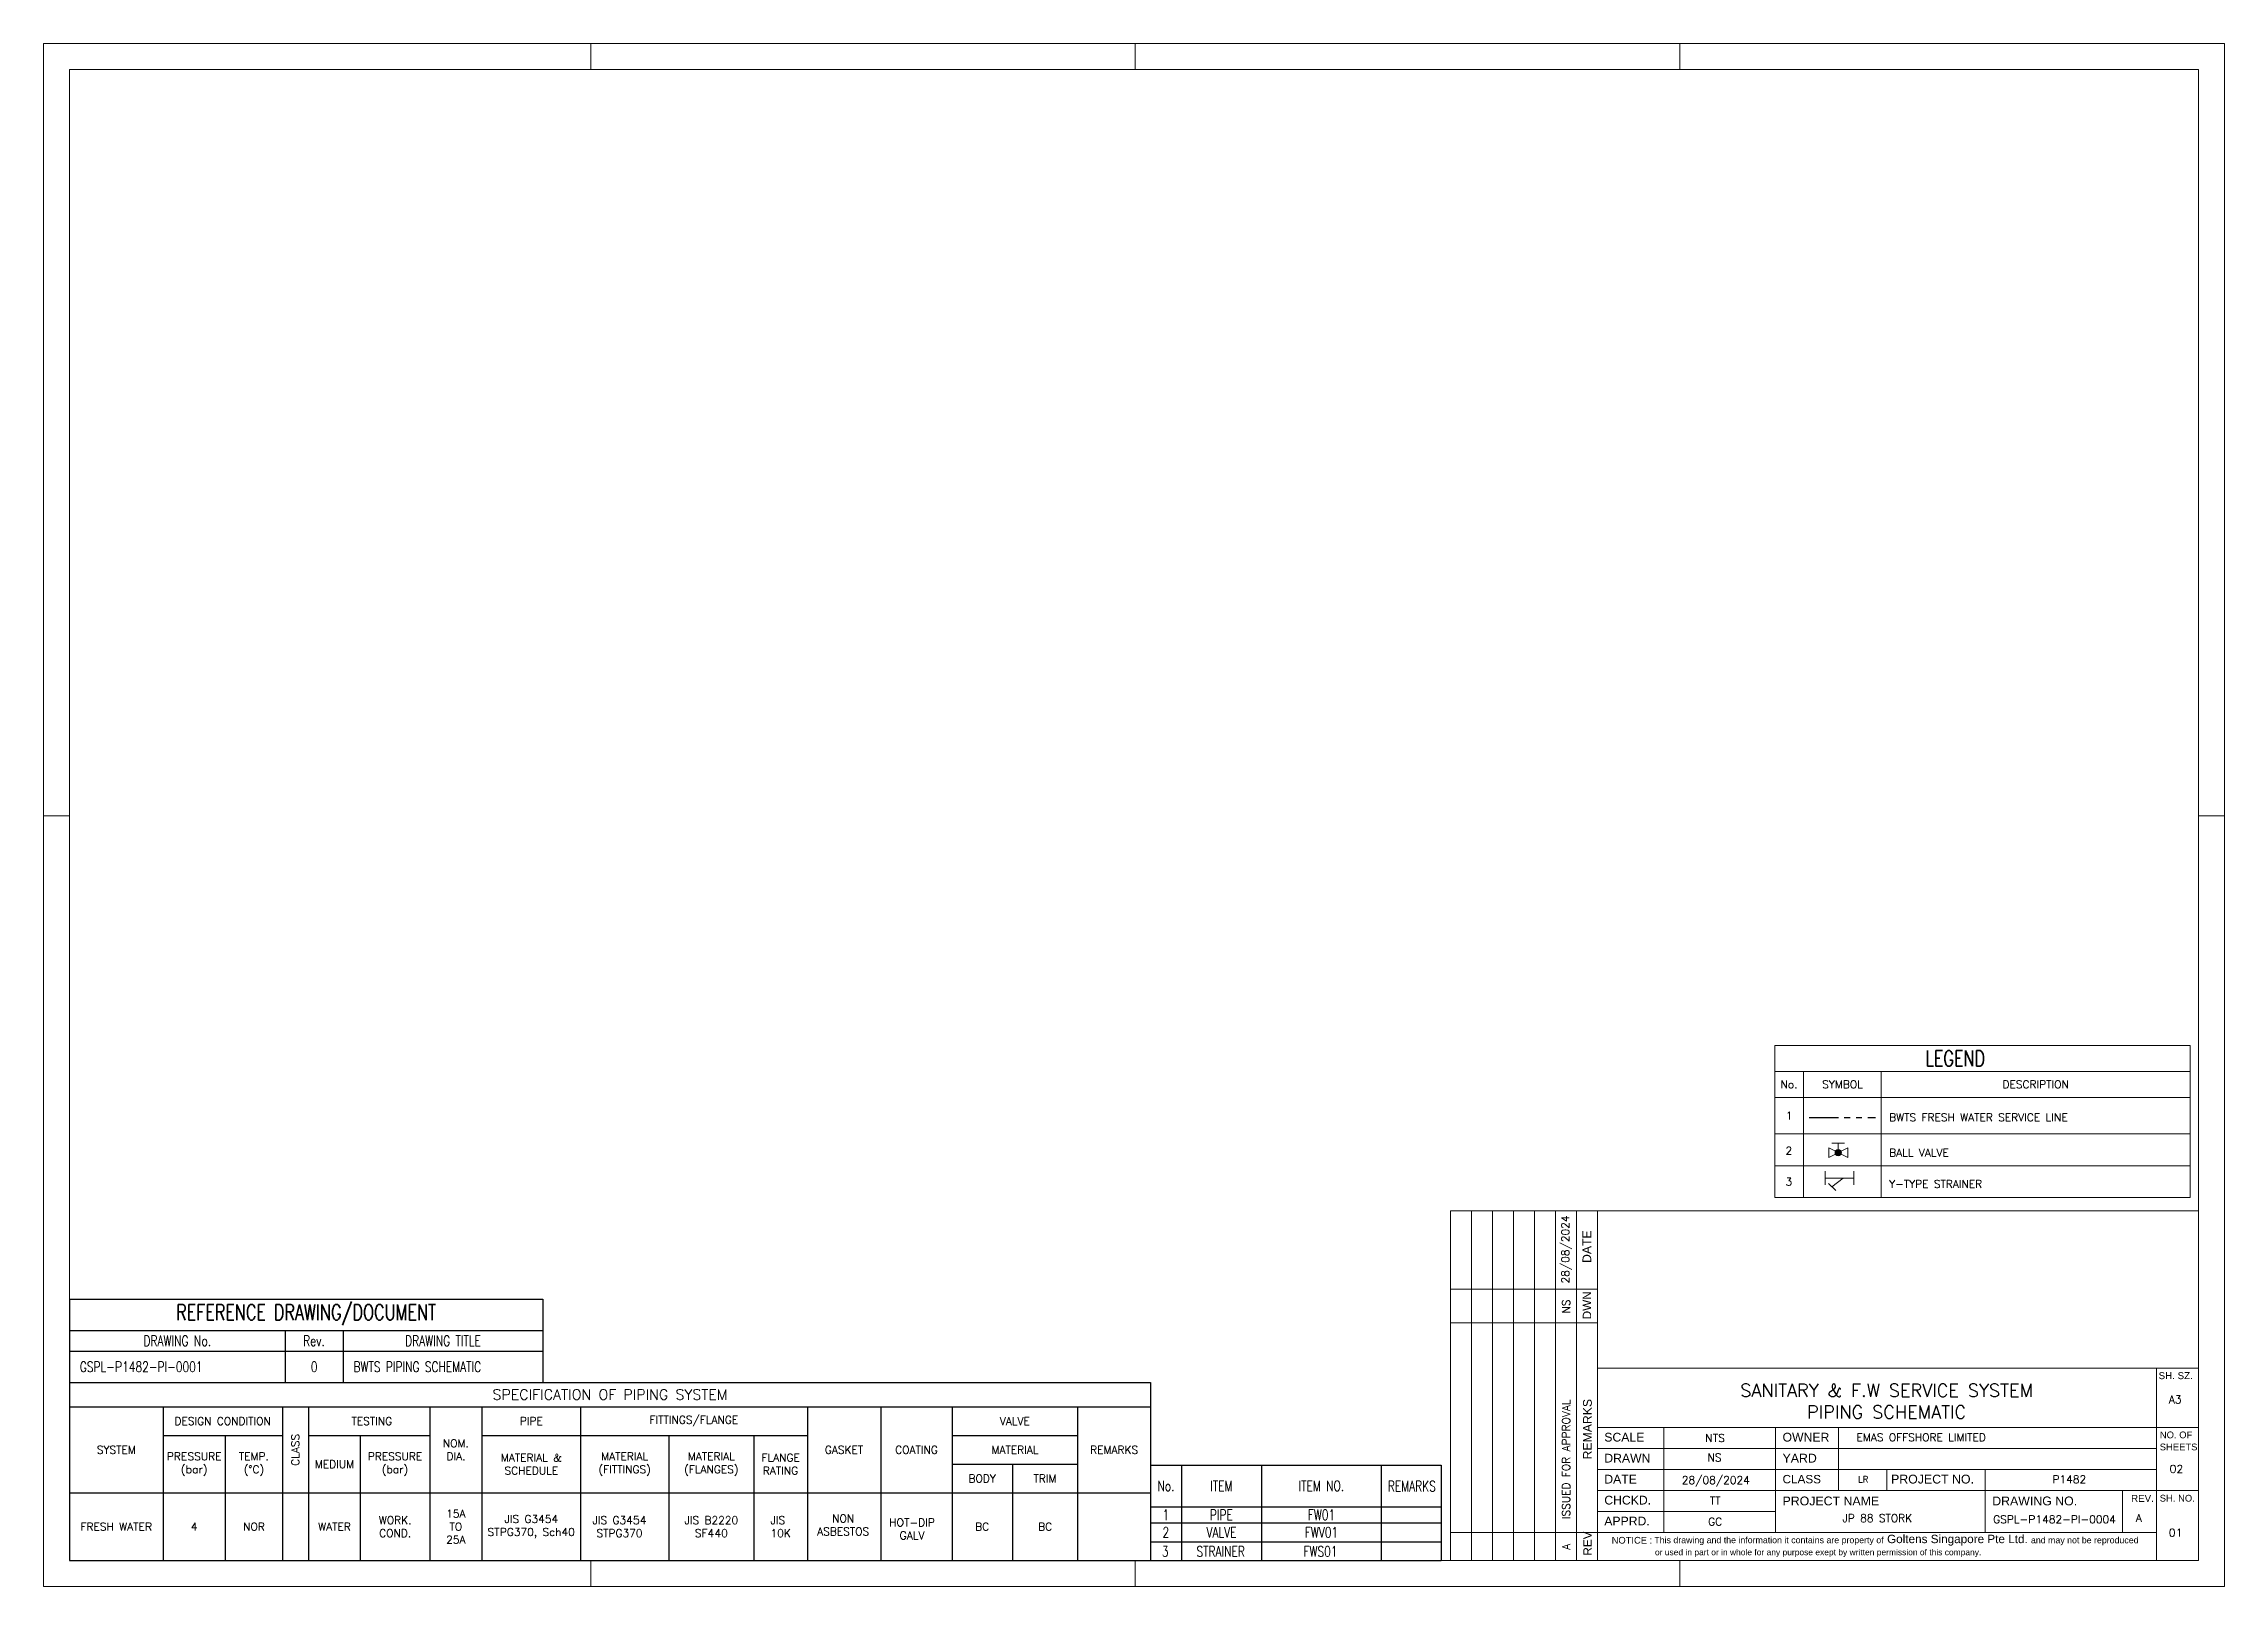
# Model space of a CAD drawing. Extents: x 475189 to 476029, y 1007718 to 1008015.
# Drawn here: x 475188.8 to 475608.8, y 1007718.3 to 1008015.3 of the extents above; entities that cross this region are included whole.
import ezdxf
from ezdxf.enums import TextEntityAlignment as Align

# ---------------------------------------------------------------- set-up
doc = ezdxf.new("R2010")
doc.units = 0
doc.header["$LTSCALE"] = 2
doc.header["$MEASUREMENT"] = 0
doc.linetypes.add('HIDDEN', pattern=[0.375, 0.25, -0.125])
doc.linetypes.add('PHANTOM', pattern=[2.5, 1.25, -0.25, 0.25, -0.25, 0.25, -0.25])
doc.layers.get('0').update_dxf_attribs({"linetype": 'CONTINUOUS', "lineweight": 0})
doc.layers.add('ballast', color=1, linetype='HIDDEN')
doc.layers.add('TEMPLATE 1', color=1, linetype='CONTINUOUS')
for name, color, linetype, lineweight in [('R.B', 6, 'CONTINUOUS', 0), ('Template', 7, 'CONTINUOUS', 0), ('TEXT', 1, 'CONTINUOUS', 0), ('VALVES', 1, 'CONTINUOUS', 15)]:
    doc.layers.add(name, color=color, linetype=linetype, lineweight=lineweight)
doc.styles.add('Annotations', font='romans.shx', dxfattribs={"width": 0.75, "height": 2})
doc.styles.add('Cadmatic Default Text', font='arial.ttf')
doc.styles.add('Headings', font='romant.shx', dxfattribs={"width": 0.75, "height": 3})
doc.styles.add('SEDS_Romans', font='romans.shx')

# ---------------------------------------------------------------- blocks, each defined once
blk = doc.blocks.new('Goltens_Isometric_A3_2_8')
at = {"layer": 'Template', "color": 7, "linetype": 'ByBlock', "lineweight": 13, "flags": 128}
for points in [[(0, 297), (420, 297)], [(0, 0), (0, 297)], [(105.38, 297), (105.38, 292.01)], [(210.25, 297), (210.25, 292.01)], [(315.12, 297), (315.12, 292.01)], [(420, 297), (420, 0)], [(4.99, 292.01), (415.01, 292.01)], [(4.99, 292.01), (4.99, 4.99)], [(415.01, 292.01), (415.01, 4.99)], [(4.99, 148.32), (0, 148.32)], [(420, 148.32), (415.01, 148.32)], [(270.96, 72.3), (299.24, 72.3)], [(270.96, 72.3), (270.96, 4.99)], [(275, 72.3), (275, 4.99)], [(279.04, 72.3), (279.04, 4.99)], [(283.08, 72.3), (283.08, 4.99)], [(287.12, 72.3), (287.12, 4.99)], [(291.16, 72.3), (291.16, 4.99)], [(295.2, 72.3), (295.2, 4.99)], [(299.24, 72.3), (415.01, 72.3)], [(299.24, 72.3), (299.24, 4.99)], [(415.01, 72.3), (415.01, 4.99)], [(270.96, 57.24), (299.24, 57.24)], [(270.96, 50.76), (299.24, 50.76)], [(299.24, 42.01), (415.01, 42.01)], [(406.93, 42.01), (406.93, 4.99)], [(299.24, 30.57), (415.01, 30.57)], [(312.02, 30.57), (312.02, 10.38)], [(333.56, 30.57), (333.56, 10.38)], [(345.68, 30.57), (345.68, 18.46)], [(299.24, 26.53), (406.93, 26.53)], [(299.24, 22.49), (406.93, 22.49)], [(355, 18.6), (355, 22.5)], [(373.95, 18.46), (373.95, 22.51)], [(299.24, 18.46), (415.01, 18.46)], [(373.95, 18.46), (373.95, 10.38)], [(400.39, 18.46), (400.39, 10.38)], [(299.24, 14.42), (333.56, 14.42)], [(299.24, 10.38), (270.96, 10.38)], [(299.24, 10.38), (406.93, 10.38)], [(415.01, 4.99), (4.99, 4.99)], [(105.38, 4.99), (105.38, 0)], [(210.25, 4.99), (210.25, 0)], [(275.01, 4.99), (299.24, 4.99)], [(299.24, 4.99), (415.01, 4.99)], [(315.12, 4.99), (315.12, 0)], [(420, 0), (0, 0)]]:
    blk.add_lwpolyline(points, dxfattribs=at)
at = {"layer": 'Template', "color": 7, "linetype": 'ByBlock', "lineweight": 13, "style": 'Cadmatic Default Text'}
for s, height, p in [('DATE', 1.683, (298.06, 62.26)), ('DWN', 1.617, (298.05, 51.41)), ('REMARKS', 1.683, (298.17, 24.45)), ('REV', 1.617, (298.16, 5.92))]:
    blk.add_text(s, height=height, rotation=90, dxfattribs=at).set_placement(p)
for s, height, p in [('SH. SZ.', 1.346, (407.34, 39.89)), ('NO. OF ', 1.3, (407.57, 28.51)), ('SHEETS', 1.3, (407.55, 26.19)), ('REV.', 1.346, (402.03, 16.27)), ('SH. NO.', 1.3, (407.55, 16.32)), ('NOTICE :', 1.292, (301.99, 8.23)), ('This drawing and the information it contains are property of', 1.213, (310.21, 8.31)), ('Goltens Singapore Pte Ltd.', 1.6154, (355.04, 8.32)), ('and may not be reproduced', 1.213, (382.75, 8.29)), ('or used in part or in whole for any purpose exept by written permission of this company.', 1.1631, (310.34, 5.99))]:
    blk.add_text(s, height=height, dxfattribs=at).set_placement(p)
for s, height, p in [('SCALE', 1.683, (300.58, 28.72)), ('OWNER', 1.683, (334.91, 28.72)), ('DRAWN', 1.683, (300.58, 24.68)), ('YARD', 1.7, (334.91, 24.68)), ('DATE', 1.683, (300.58, 20.64)), ('CLASS', 1.617, (334.91, 20.64)), ('PROJECT NO.', 1.7, (355.81, 20.65)), ('CHCKD.', 1.683, (300.58, 16.6)), ('PROJECT NAME', 1.7, (334.91, 16.44)), ('DRAWING NO.', 1.7, (375.29, 16.44)), ('APPRD.', 1.683, (300.58, 12.57))]:
    blk.add_text(s, height=height, dxfattribs=at).set_placement(p, align=Align.MIDDLE_LEFT)
blk = doc.blocks.new('CONTROL AIR LINE')
at = {"layer": 'ballast', "linetype": 'PHANTOM', "ltscale": 1.5}
blk.add_line((-4.25, 0), (4.25, 0), dxfattribs=at)
blk = doc.blocks.new('BALL VALVE_T')
blk.add_wipeout([(-3.12, 1.57), (0.01, 0), (3.14, 1.57), (3.14, -1.56), (0, 0), (-3.12, -1.56)])
at = {"layer": 'VALVES'}
h = blk.add_hatch(color=1, dxfattribs=at)
h.paths.add_polyline_path([(0.01, 0), (0.01, 1.05, -0.284079), (0.94, 0.47)])
h.paths.add_polyline_path([(-0.93, 0.47, -0.284079), (0.01, 1.05), (0.01, 0)])
h.paths.add_polyline_path([(-0.93, -0.46, -0.116434), (-1.04, 0, -0.116434), (-0.93, 0.47), (0.01, 0)])
h.paths.add_polyline_path([(0.01, 0), (0.94, -0.46, -0.618034), (-0.93, -0.46)])
h.paths.add_polyline_path([(0.94, 0.47, -0.116434), (1.05, 0, -0.116434), (0.94, -0.46), (0.01, 0)])
at = {"layer": 'TEXT', "color": 1}
blk.add_line((0.85, 0), (-0.84, 0), dxfattribs=at)
at = {"layer": 'VALVES', "color": 1}
for p, q in [((-3.12, 1.57), (-3.12, -1.56)), ((-3.12, 1.57), (3.14, -1.56)), ((-3.12, -1.56), (3.14, 1.57)), ((2.08, 3.13), (-2.07, 3.13)), ((0.01, 0), (0.01, 3.13)), ((3.14, 1.57), (3.14, -1.56))]:
    blk.add_line(p, q, dxfattribs=at)
blk.add_circle((0.01, 0), 1.05, dxfattribs=at)
blk = doc.blocks.new('ITEM')
at = {"layer": 'TEMPLATE 1', "color": 7}
for p, q in [((475407.77, 1007703.24), (475463.73, 1007703.24)), ((475407.77, 1007703.24), (475407.77, 1007684.9)), ((475413.72, 1007703.24), (475413.72, 1007684.9)), ((475429.16, 1007703.24), (475429.16, 1007684.9)), ((475452.2, 1007703.24), (475452.2, 1007684.9)), ((475463.73, 1007703.24), (475463.73, 1007684.9)), ((475407.77, 1007695.24), (475463.73, 1007695.24)), ((475407.77, 1007692.12), (475463.73, 1007692.12)), ((475407.77, 1007688.51), (475463.73, 1007688.51)), ((475407.77, 1007684.9), (475463.73, 1007684.9))]:
    blk.add_line(p, q, dxfattribs=at)
at = {"layer": 'TEXT', "color": 7, "char_height": 2, "attachment_point": 5, "style": 'Annotations'}
for s, insert, width in [('No.', (475410.74, 1007699.24), 5.9267), ('ITEM', (475421.44, 1007699.24), 15.4267), ('ITEM NO.', (475440.68, 1007699.24), 23.014), ('REMARKS', (475458.08, 1007699.2), 13.9808), ('1', (475410.74, 1007693.68), 5.9267), ('PIPE', (475421.44, 1007693.68), 15.4267), ('FW01', (475440.68, 1007693.68), 21.0332), ('2', (475410.74, 1007690.31), 5.9267), ('VALVE', (475421.44, 1007690.31), 15.4267), ('FWV01', (475440.68, 1007690.31), 21.0332), ('3', (475410.58, 1007686.63), 5.9267), ('STRAINER', (475421.28, 1007686.63), 15.4267), ('FWS01', (475440.52, 1007686.63), 21.0332)]:
    blk.add_mtext(s, dxfattribs=dict(at, insert=insert, width=width))

msp = doc.modelspace()

# ---------------------------------------------------------------- linework, layer by layer
at = {"color": 1}
for p, q in [((475531.95, 1007798.27), (475531.95, 1007795.65)), ((475531.95, 1007796.95), (475537.46, 1007796.95)), ((475532.59, 1007795.87), (475534.01, 1007794.54)), ((475535.4, 1007796.95), (475533.21, 1007795.25)), ((475537.46, 1007798.27), (475537.46, 1007795.65))]:
    msp.add_line(p, q, dxfattribs=at)
at = {"layer": 'Template', "color": 7}
for p, q in [((475522.25, 1007822.47), (475602.25, 1007822.47)), ((475522.25, 1007822.47), (475522.25, 1007793.17)), ((475602.25, 1007822.47), (475602.25, 1007793.17)), ((475522.25, 1007817.47), (475602.25, 1007817.47)), ((475527.75, 1007817.47), (475527.75, 1007793.17)), ((475542.75, 1007817.47), (475542.75, 1007793.17)), ((475522.25, 1007812.47), (475602.25, 1007812.47)), ((475522.25, 1007805.47), (475602.25, 1007805.47)), ((475522.25, 1007799.32), (475602.25, 1007799.32)), ((475522.25, 1007793.17), (475602.25, 1007793.17))]:
    msp.add_line(p, q, dxfattribs=at)
at = {"layer": 'Template', "color": 7, "linetype": 'PHANTOM', "ltscale": 1.5}
msp.add_line((475533.84, 1007801.83), (475535.06, 1007801.83), dxfattribs=at)
at = {"layer": 'Template', "ltscale": 30}
msp.add_lwpolyline([(475188.82, 1007718.34), (475608.82, 1007718.34), (475608.82, 1008015.34), (475188.82, 1008015.34)], close=True, dxfattribs=at)
at = {"layer": 'TEMPLATE 1', "color": 7}
for p, q in [((475193.82, 1007773.61), (475284.99, 1007773.61)), ((475193.82, 1007773.61), (475193.82, 1007757.61)), ((475284.99, 1007773.61), (475284.99, 1007757.61)), ((475193.82, 1007767.61), (475284.99, 1007767.61)), ((475235.32, 1007767.61), (475235.32, 1007757.61)), ((475246.49, 1007767.61), (475246.49, 1007757.61)), ((475193.82, 1007763.61), (475284.99, 1007763.61)), ((475193.82, 1007757.61), (475284.99, 1007757.61)), ((475193.82, 1007757.61), (475402, 1007757.61)), ((475193.82, 1007757.61), (475193.82, 1007723.33)), ((475402, 1007757.61), (475402, 1007723.33)), ((475193.82, 1007752.92), (475402, 1007752.92)), ((475211.82, 1007752.92), (475211.82, 1007723.33)), ((475234.82, 1007752.92), (475234.82, 1007723.33)), ((475239.82, 1007752.92), (475239.82, 1007723.33)), ((475263.23, 1007752.92), (475263.23, 1007723.33)), ((475273.23, 1007752.92), (475273.23, 1007723.33)), ((475292.23, 1007752.92), (475292.23, 1007723.33)), ((475335.91, 1007752.92), (475335.91, 1007723.33)), ((475350.05, 1007752.92), (475350.05, 1007723.33)), ((475363.79, 1007752.92), (475363.79, 1007723.33)), ((475387.97, 1007752.92), (475387.97, 1007723.33)), ((475211.82, 1007747.39), (475234.82, 1007747.39)), ((475223.82, 1007747.39), (475223.82, 1007723.33)), ((475239.82, 1007747.39), (475263.23, 1007747.39)), ((475249.82, 1007747.39), (475249.82, 1007723.33)), ((475273.23, 1007747.39), (475335.91, 1007747.39)), ((475309.23, 1007747.39), (475309.23, 1007723.33)), ((475325.6, 1007747.39), (475325.6, 1007723.33)), ((475363.79, 1007747.39), (475387.97, 1007747.39)), ((475363.79, 1007741.86), (475387.97, 1007741.86)), ((475375.42, 1007741.86), (475375.42, 1007723.33)), ((475193.82, 1007736.33), (475402, 1007736.33)), ((475193.82, 1007723.33), (475402, 1007723.33))]:
    msp.add_line(p, q, dxfattribs=at)

# ---------------------------------------------------------------- block references
at = {"layer": 'R.B'}
msp.add_blockref('ITEM', (-5.77, 38.43), dxfattribs=at)
at = {"layer": 'Template', "ltscale": 1.5}
msp.add_blockref('Goltens_Isometric_A3_2_8', (475188.82, 1007718.34), dxfattribs=at)
at = {"layer": 'Template', "color": 7, "xscale": 1.5, "yscale": 1.5, "zscale": 1.5}
msp.add_blockref('CONTROL AIR LINE', (475535.25, 1007808.62), dxfattribs=at)

# ---------------------------------------------------------------- texts
at = {"layer": 'Template', "color": 7}
for s, insert, char_height, width, attachment_point, style in [('LEGEND', (475556.99, 1007819.97), 3, 79.9808, 5, 'Headings'), ('No.', (475525, 1007814.97), 1.5, 5.4808, 5, 'SEDS_Romans'), ('SYMBOL', (475535.25, 1007814.97), 1.5, 14.9808, 5, 'SEDS_Romans'), ('DESCRIPTION', (475572.5, 1007814.97), 1.5, 59.4808, 5, 'SEDS_Romans'), ('1', (475525, 1007808.97), 1.5, 5.4808, 5, 'SEDS_Romans'), ('BWTS FRESH WATER SERVICE LINE', (475544.25, 1007808.62), 1.5, 56.5, 4, 'SEDS_Romans'), ('2', (475524.94, 1007802.23), 1.5, 5.4808, 5, 'SEDS_Romans'), ('BALL VALVE ', (475544.25, 1007801.82), 1.5, 56.5, 4, 'SEDS_Romans'), ('3', (475524.94, 1007796.23), 1.5, 5.4808, 5, 'SEDS_Romans'), ('Y-TYPE STRAINER', (475544.25, 1007795.82), 1.5, 56.5, 4, 'SEDS_Romans')]:
    msp.add_mtext(s, dxfattribs=dict(at, insert=insert, char_height=char_height, width=width, attachment_point=attachment_point, style=style))
at = {"layer": 'TEXT', "color": 0, "char_height": 1.5, "attachment_point": 5, "rotation": 90, "style": 'SEDS_Romans'}
for s, insert, width in [('28/08/2024', (475482.14, 1007783.17), 7.6579), ('NS', (475482.05, 1007772.23), 7.6579), ('ISSUED FOR APPROVAL', (475482.05, 1007742.8), 39.094), ('A', (475482.05, 1007725.93), 7.6579)]:
    msp.add_mtext(s, dxfattribs=dict(at, insert=insert, width=width))
at = {"layer": 'TEXT', "color": 7}
for s, insert, char_height, width, attachment_point, style in [('REFERENCE DRAWING/DOCUMENT', (475239.4, 1007770.61), 3, 91.1619, 5, 'Headings'), ('DRAWING No.', (475214.57, 1007765.61), 2, 41.4872, 5, 'Annotations'), ('Rev.', (475240.9, 1007765.61), 2, 11.1619, 5, 'Annotations'), ('DRAWING TITLE', (475265.74, 1007765.61), 2, 38.4872, 5, 'Annotations'), ('GSPL-P1482-PI-0001', (475195.82, 1007760.61), 2, 37.5, 4, 'Annotations'), ('0', (475240.9, 1007760.61), 2, 7.1747, 5, 'Annotations'), ('BWTS PIPING SCHEMATIC', (475248.49, 1007760.61), 2, 34.5, 4, 'Annotations'), ('SPECIFICATION OF PIPING SYSTEM', (475297.91, 1007755.26), 2, 204.1794, 5, 'SEDS_Romans'), ('DESIGN CONDITION', (475223.32, 1007750.15), 1.5, 21, 5, 'SEDS_Romans'), (' TESTING', (475251.52, 1007750.15), 1.5, 21.4147, 5, 'SEDS_Romans'), ('PIPE', (475282.73, 1007750.15), 1.5, 15, 5, 'SEDS_Romans'), ('FITTINGS/FLANGE', (475314.07, 1007750.15), 1.5, 39.6743, 5, 'SEDS_Romans'), ('VALVE ', (475375.88, 1007750.15), 1.5, 20.1823, 5, 'SEDS_Romans'), ('SYSTEM', (475202.82, 1007744.62), 1.5, 16, 5, 'SEDS_Romans'), ('PRESSURE\\P(bar)', (475217.82, 1007741.86), 1.5, 11.9, 5, 'SEDS_Romans'), ('TEMP.\\P(%%DC)', (475229.32, 1007741.86), 1.5, 9, 5, 'SEDS_Romans'), ('PRESSURE\\P(bar)', (475256.52, 1007741.86), 1.5, 13.2147, 5, 'SEDS_Romans'), ('NOM.\\PDIA.', (475268.23, 1007744.62), 1.5, 9, 5, 'SEDS_Romans'), ('MATERIAL & \\PSCHEDULE', (475282.73, 1007741.86), 1.5, 18.8, 5, 'SEDS_Romans'), ('MATERIAL\\P(FITTINGS)', (475300.73, 1007741.86), 1.5, 16, 5, 'SEDS_Romans'), ('MATERIAL\\P(FLANGES)', (475317.42, 1007741.86), 1.5, 15.3671, 5, 'SEDS_Romans'), ('FLANGE RATING', (475330.75, 1007741.86), 1.5, 8.3072, 5, 'SEDS_Romans'), ('GASKET ', (475342.98, 1007744.62), 1.5, 13.1394, 5, 'SEDS_Romans'), ('COATING', (475356.92, 1007744.62), 1.5, 12.743, 5, 'SEDS_Romans'), ('MATERIAL', (475375.88, 1007744.62), 1.5, 20.1823, 5, 'SEDS_Romans'), ('REMARKS', (475394.98, 1007744.62), 1.5, 10.0256, 5, 'SEDS_Romans'), ('MEDIUM', (475244.82, 1007741.86), 1.5, 8, 5, 'SEDS_Romans'), ('BODY', (475369.6, 1007739.1), 1.5, 9.6287, 5, 'SEDS_Romans'), ('TRIM', (475381.69, 1007739.1), 1.5, 8.5537, 5, 'SEDS_Romans'), ('WORK.\\PCOND.', (475256.52, 1007729.83), 1.5, 12.4147, 5, 'SEDS_Romans'), ('15A\\PTO \\P25A', (475268.23, 1007729.83), 1.5, 8.5, 5, 'SEDS_Romans'), ('JIS G3454\\PSTPG370, Sch40', (475282.73, 1007729.83), 1.5, 16.6964, 5, 'SEDS_Romans'), ('JIS G3454\\PSTPG370', (475299.73, 1007729.83), 1.5, 16.6964, 5, 'SEDS_Romans'), ('JIS B2220\\PSF440', (475317.42, 1007729.83), 1.5, 14.3671, 5, 'SEDS_Romans'), ('JIS  10K', (475330.75, 1007729.83), 1.5, 8.3072, 5, 'SEDS_Romans'), ('NON\\PASBESTOS', (475342.82, 1007730.15), 1.5, 11.743, 5, 'SEDS_Romans'), ('HOT-DIP\\PGALV', (475356.07, 1007729.39), 1.5, 11.743, 5, 'SEDS_Romans'), ('FRESH WATER', (475202.82, 1007729.83), 1.5, 17, 5, 'SEDS_Romans'), ('4', (475217.82, 1007729.83), 1.5, 13.0547, 5, 'SEDS_Romans'), ('NOR', (475229.32, 1007729.83), 1.5, 10, 5, 'SEDS_Romans'), ('WATER', (475244.82, 1007729.83), 1.5, 8, 5, 'SEDS_Romans'), ('BC', (475369.6, 1007729.83), 1.5, 9.6287, 5, 'SEDS_Romans'), ('BC', (475381.69, 1007729.83), 1.5, 10.5537, 5, 'SEDS_Romans')]:
    msp.add_mtext(s, dxfattribs=dict(at, insert=insert, char_height=char_height, width=width, attachment_point=attachment_point, style=style))
at = {"layer": 'TEXT', "color": 0, "attachment_point": 5, "style": 'SEDS_Romans'}
for s, insert, char_height, width in [('SANITARY & F.W SERVICE SYSTEM\\PPIPING SCHEMATIC', (475543.77, 1007753.98), 2.5, 67.8244), ('A3', (475599.35, 1007754.31), 1.5, 7.6579), ('NTS', (475510.72, 1007746.92), 1.5, 7.6579), ('NS', (475510.62, 1007743.15), 1.5, 7.6579), ('EMAS OFFSHORE LIMITED ', (475550.44, 1007747.01), 1.5, 45.5636), ('28/08/2024', (475510.88, 1007738.54), 1.5, 7.6579), ('02', (475599.57, 1007740.95), 1.5, 7.6579), ('TT', (475510.77, 1007734.84), 1.5, 7.6579), ('LR', (475539.28, 1007738.95), 1.2, 7.6579), ('GC', (475510.77, 1007730.8), 1.5, 7.6579), ('JP 88 STORK', (475541.97, 1007731.47), 1.5, 26.9066), ('GSPL-P1482-PI-0004', (475576.11, 1007731.23), 1.5, 7.6579), ('A', (475592.37, 1007731.52), 1.5, 7.6579), ('01', (475599.44, 1007728.68), 1.5, 7.6579)]:
    msp.add_mtext(s, dxfattribs=dict(at, insert=insert, char_height=char_height, width=width))
at = {"layer": 'TEXT', "color": 7, "insert": (475237.32, 1007744.62), "char_height": 1.5, "width": 16.5817, "attachment_point": 5, "rotation": 90, "style": 'SEDS_Romans'}
msp.add_mtext('CLASS', dxfattribs=at)
at = {"layer": 'TEXT', "color": 0, "insert": (475578.97, 1007738.95), "char_height": 1.5, "attachment_point": 5, "style": 'SEDS_Romans'}
msp.add_mtext('\\pt6;P1482', dxfattribs=at)

# ---------------------------------------------------------------- next in the draw order: block references
at = {"layer": 'Template', "color": 7, "xscale": -0.5837221277889177, "yscale": 0.5837221277889177, "zscale": 0.5837221277889177}
msp.add_blockref('BALL VALVE_T', (475534.45, 1007801.83), dxfattribs=at)

doc.saveas('drawing.dxf')
